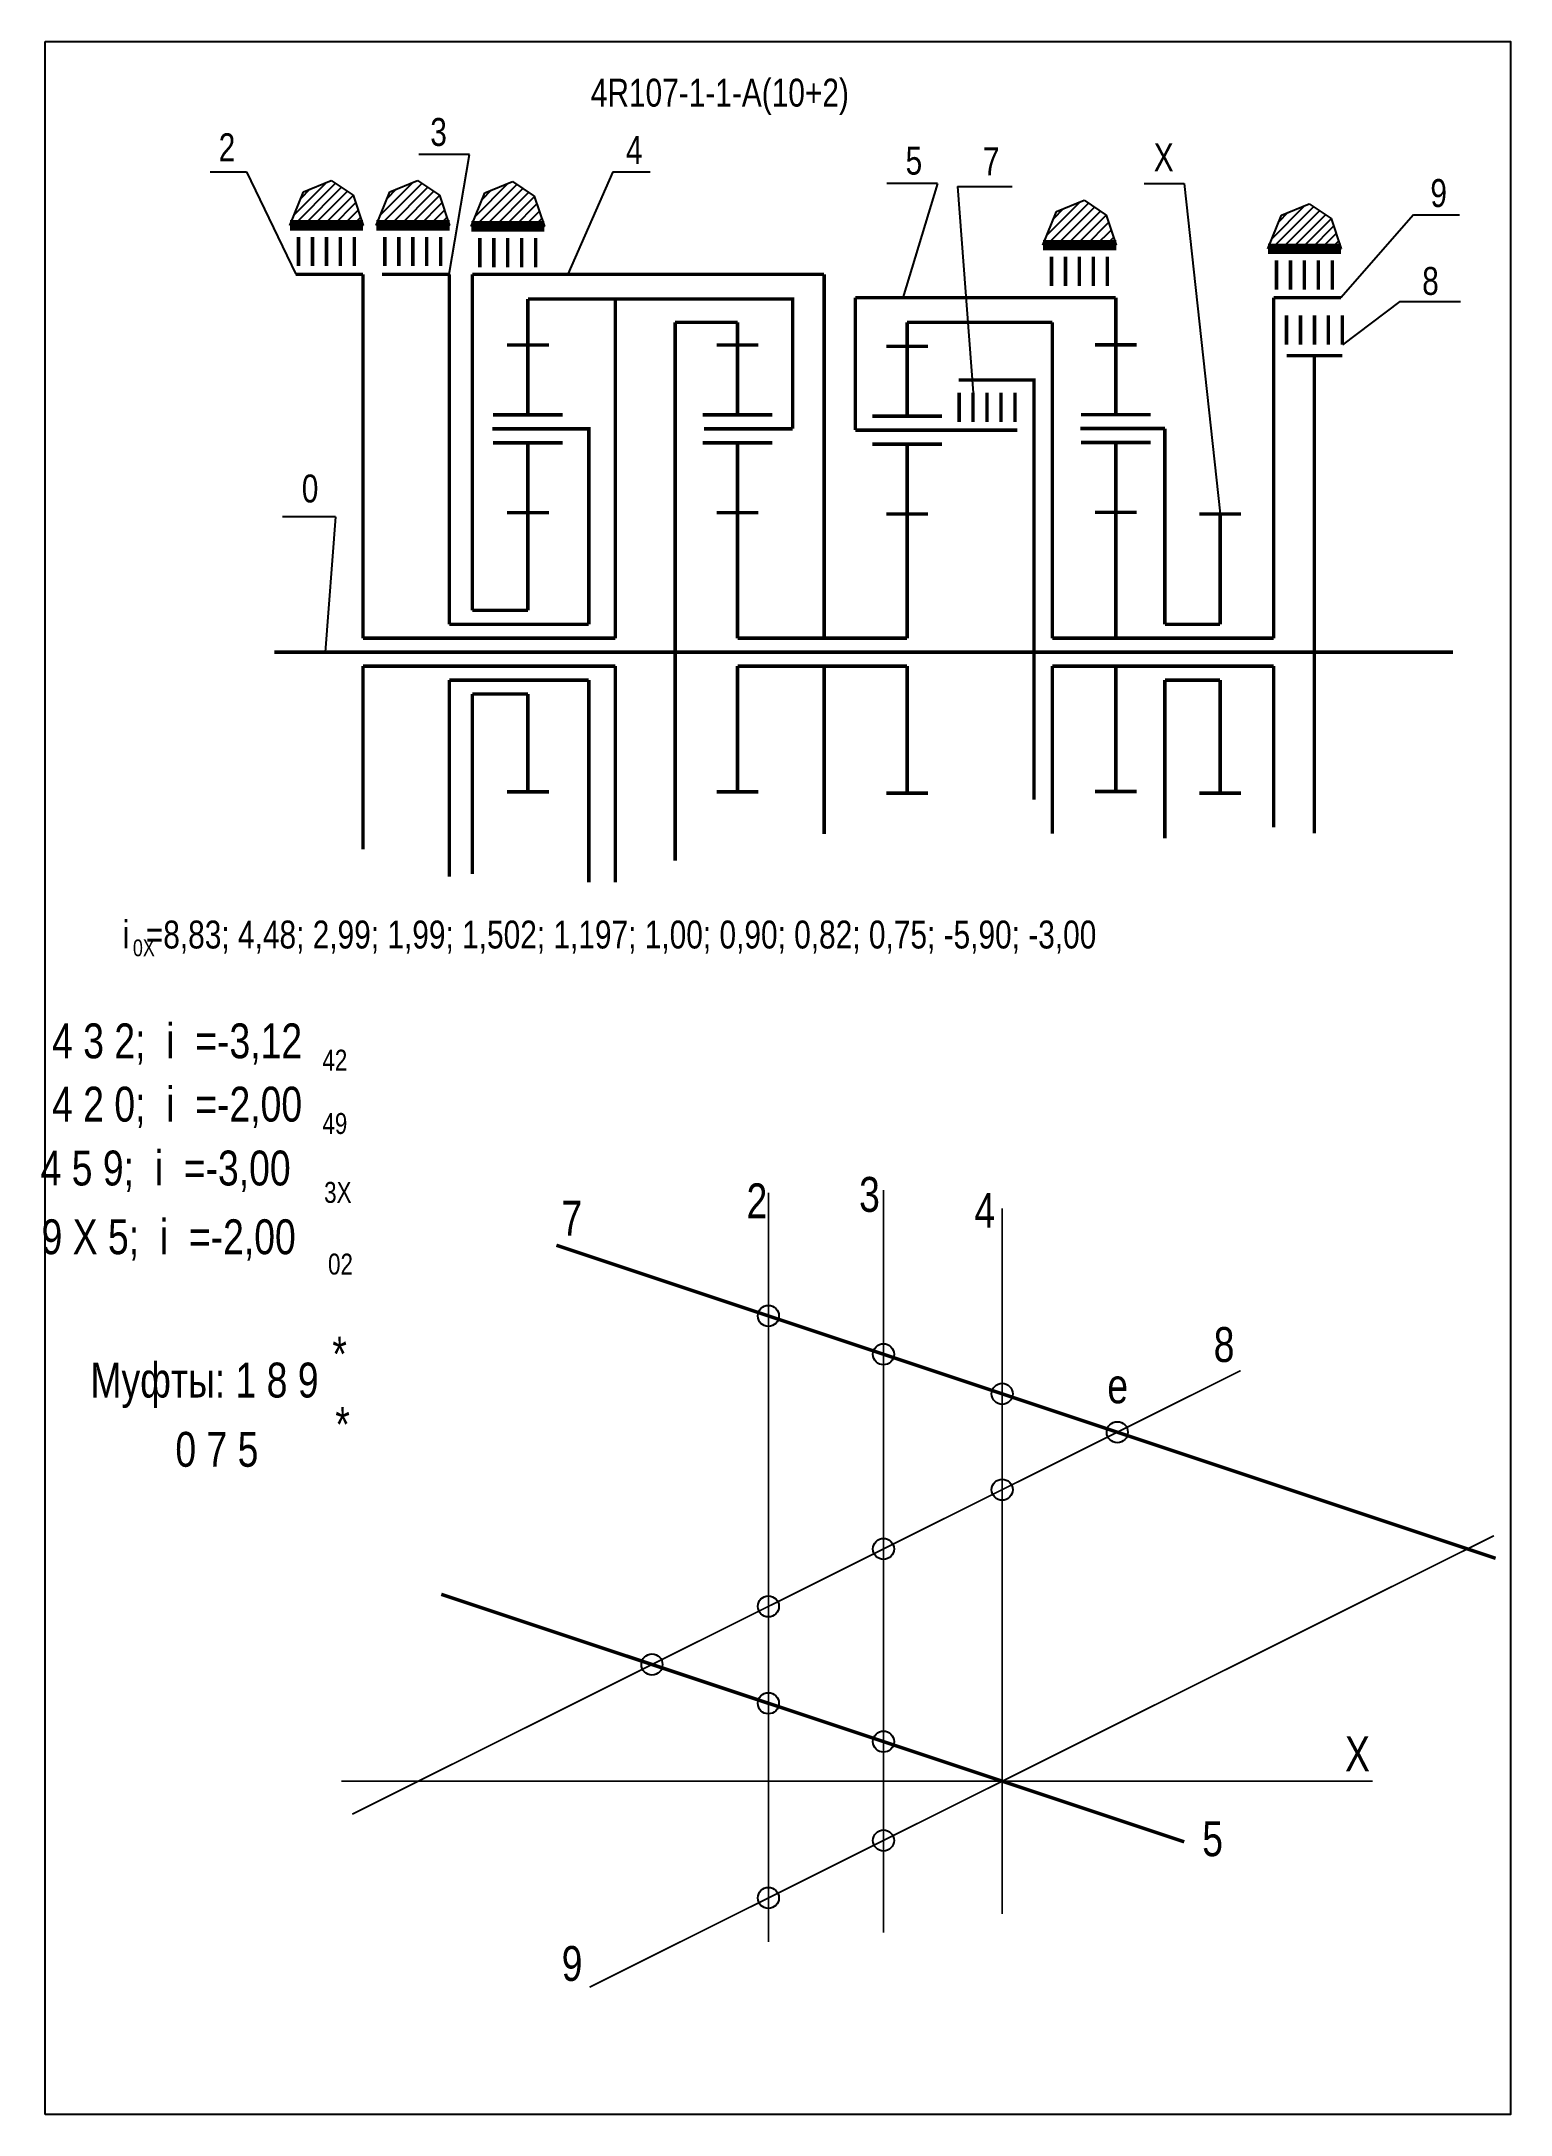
# Model space of a CAD drawing. Extents: x -353 to -142, y 153 to 450.
import ezdxf

# ---------------------------------------------------------------- set-up
doc = ezdxf.new("R2010")
doc.units = 0
doc.header["$LTSCALE"] = 15
doc.layers.get('DEFPOINTS').update_dxf_attribs({"linetype": 'CONTINUOUS'})
doc.layers.add('DIM', color=92, linetype='CONTINUOUS')
doc.layers.add('MAIN', color=5, linetype='CONTINUOUS')
doc.styles.add('AMK', font='amk.shx', dxfattribs={"width": 0.8})

msp = doc.modelspace()

# ---------------------------------------------------------------- hatches: boundary and pattern name
at = {"layer": 'DIM'}
h = msp.add_hatch(dxfattribs=at)
h.set_pattern_fill('_USER', color=0, angle=45, style=0, pattern_type=0)
h.set_pattern_definition([(45, (-65.1033, -2.1752), (-0.7071068, 0.7071068), [])])
h.paths.add_polyline_path([(-315.4, 428.34), (-317.34, 423.52), (-306.85, 423.52), (-308.3, 427.85), (-311.41, 429.96)])
h = msp.add_hatch(dxfattribs=at)
h.set_pattern_fill('_USER', color=0, angle=45, style=0, pattern_type=0)
h.set_pattern_definition([(45, (-52.7283, -2.1752), (-0.7071068, 0.7071068), [])])
h.paths.add_polyline_path([(-303.02, 428.34), (-304.97, 423.52), (-294.47, 423.52), (-295.92, 427.85), (-299.04, 429.96)])
h = msp.add_hatch(dxfattribs=at)
h.set_pattern_fill('_USER', color=0, angle=45, style=0, pattern_type=0)
h.set_pattern_definition([(45, (-39.1246, -2.3225), (-0.7071068, 0.7071068), [])])
h.paths.add_polyline_path([(-289.42, 428.2), (-291.36, 423.38), (-280.87, 423.38), (-282.32, 427.7), (-285.43, 429.81)])
h = msp.add_hatch(dxfattribs=at)
h.set_pattern_fill('_USER', color=0, angle=45, style=0, pattern_type=0)
h.set_pattern_definition([(45, (42.8005, -5.0199), (-0.7071068, 0.7071068), [])])
h.paths.add_polyline_path([(-207.5, 425.5), (-209.44, 420.68), (-198.94, 420.68), (-200.39, 425), (-203.51, 427.12)])
h = msp.add_hatch(dxfattribs=at)
h.set_pattern_fill('_USER', color=0, angle=45, style=0, pattern_type=0)
h.set_pattern_definition([(45, (75.0384, -5.5284), (-0.7071068, 0.7071068), [])])
h.paths.add_polyline_path([(-175.26, 424.99), (-177.2, 420.17), (-166.71, 420.17), (-168.15, 424.49), (-171.27, 426.61)])

# ---------------------------------------------------------------- linework, layer by layer
at = {"layer": 'DEFPOINTS', "const_width": 0.25}
for points in [[(-232.28, 178.93), (-232.28, 285.31)], [(-248.78, 177.58), (-248.78, 284.93)], [(-215.28, 181.62), (-215.28, 282.68)], [(-308.4, 195.9), (-181.1, 259.45)], [(-309.99, 200.62), (-162.18, 200.62)]]:
    msp.add_lwpolyline(points, dxfattribs=at)
at = {"layer": 'DEFPOINTS', "color": 0, "const_width": 0.25}
msp.add_lwpolyline([(-274.4, 171.11), (-144.83, 235.79)], dxfattribs=at)
at = {"layer": 'DEFPOINTS'}
for centre in [(-248.78, 267.28), (-232.28, 261.78), (-215.28, 256.12), (-198.78, 250.62), (-215.28, 242.38), (-232.28, 233.9), (-248.78, 225.66), (-265.46, 217.34), (-248.78, 211.78), (-232.28, 206.29), (-232.28, 192.13), (-248.78, 183.9)]:
    msp.add_circle(centre, 1.51, dxfattribs=at)
at = {"layer": 'DIM', "color": 0}
for p, q in [((-291.62, 433.65), (-298.88, 433.65)), ((-294.51, 416.51), (-291.62, 433.65)), ((-328.76, 431.17), (-323.57, 431.17)), ((-323.57, 431.17), (-316.51, 416.51)), ((-271.08, 431.21), (-277.54, 416.51)), ((-271.08, 431.21), (-265.74, 431.21)), ((-317.34, 423.52), (-315.4, 428.34)), ((-315.4, 428.34), (-311.41, 429.96)), ((-311.41, 429.96), (-308.3, 427.85)), ((-308.3, 427.85), (-306.85, 423.52)), ((-304.97, 423.52), (-303.02, 428.34)), ((-303.02, 428.34), (-299.04, 429.96)), ((-299.04, 429.96), (-295.92, 427.85)), ((-295.92, 427.85), (-294.47, 423.52)), ((-291.36, 423.38), (-289.42, 428.2)), ((-289.42, 428.2), (-285.43, 429.81)), ((-285.43, 429.81), (-282.32, 427.7)), ((-282.32, 427.7), (-280.87, 423.38)), ((-224.55, 429.51), (-231.81, 429.51)), ((-224.55, 429.51), (-229.51, 413.16)), ((-221.66, 429.11), (-213.83, 429.11)), ((-221.66, 429.11), (-219.45, 399.55)), ((-194.94, 429.54), (-189.22, 429.54)), ((-189.22, 429.54), (-184.05, 382.18)), ((-209.44, 420.68), (-207.5, 425.5)), ((-207.5, 425.5), (-203.51, 427.12)), ((-203.51, 427.12), (-200.39, 425)), ((-200.39, 425), (-198.94, 420.68)), ((-177.2, 420.17), (-175.26, 424.99)), ((-175.26, 424.99), (-171.27, 426.61)), ((-171.27, 426.61), (-168.15, 424.49)), ((-156.32, 425.02), (-166.74, 413.16)), ((-156.32, 425.02), (-149.76, 425.02)), ((-168.15, 424.49), (-166.71, 420.17)), ((-306.88, 416.51), (-316.51, 416.51)), ((-294.51, 416.51), (-304.14, 416.51)), ((-166.74, 413.16), (-176.37, 413.16)), ((-158.28, 412.6), (-166.53, 406.42)), ((-158.28, 412.6), (-149.58, 412.6)), ((-310.82, 381.75), (-318.42, 381.75)), ((-310.82, 381.75), (-312.31, 362.37)), ((-228.9, 358.37), (-228.9, 358.37)), ((-184.05, 358.37), (-184.05, 358.37))]:
    msp.add_line(p, q, dxfattribs=at)
at = {"layer": 'DIM', "color": 0, "const_width": 0.5}
for points in [[(-306.88, 416.51), (-316.51, 416.51)], [(-306.88, 416.51), (-306.88, 364.37)], [(-294.51, 416.51), (-304.14, 416.51)], [(-294.51, 416.51), (-294.51, 366.37)], [(-240.79, 416.51), (-291.2, 416.51)], [(-291.2, 368.37), (-291.2, 416.51)], [(-240.79, 416.51), (-240.79, 364.37)], [(-283.24, 412.98), (-270.72, 412.98)], [(-270.72, 412.98), (-270.72, 364.37)], [(-270.72, 412.98), (-245.31, 412.98), (-245.31, 394.37)], [(-236.32, 413.16), (-199, 413.16)], [(-236.32, 394.18), (-236.32, 413.16)], [(-176.37, 364.37), (-176.37, 413.16)], [(-166.74, 413.16), (-176.37, 413.16)], [(-253.2, 409.62), (-262.14, 409.62)], [(-262.14, 409.62), (-262.14, 332.5)], [(-228.9, 409.62), (-208.08, 409.62)], [(-208.08, 409.62), (-208.08, 364.37)], [(-174.53, 404.84), (-166.54, 404.84)], [(-170.54, 404.84), (-170.54, 336.4)], [(-221.5, 401.37), (-210.71, 401.37), (-210.71, 341.25)], [(-288.03, 394.37), (-288.34, 394.37)], [(-278.29, 394.37), (-274.52, 394.37), (-274.52, 366.37)], [(-213.1, 394.18), (-221.91, 394.18)], [(-191.96, 394.41), (-191.96, 366.37)], [(-291.2, 368.37), (-283.24, 368.37)], [(-294.51, 366.37), (-274.52, 366.37)], [(-191.96, 366.37), (-184.05, 366.37)], [(-319.59, 362.37), (-150.69, 362.37)], [(-306.88, 364.37), (-270.72, 364.37)], [(-253.2, 364.37), (-240.79, 364.37)], [(-240.79, 364.37), (-228.9, 364.37)], [(-208.08, 364.37), (-176.37, 364.37)], [(-306.88, 360.37), (-270.72, 360.37)], [(-306.88, 360.37), (-306.88, 334.15)], [(-270.72, 360.37), (-270.72, 329.41)], [(-253.2, 360.37), (-240.79, 360.37)], [(-240.79, 360.37), (-228.9, 360.37)], [(-240.79, 360.37), (-240.79, 336.34)], [(-208.08, 360.37), (-176.37, 360.37)], [(-208.08, 360.37), (-208.08, 336.39)], [(-176.37, 360.37), (-176.37, 337.26)], [(-294.51, 358.37), (-274.52, 358.37)], [(-294.51, 358.37), (-294.51, 330.19)], [(-291.2, 330.6), (-291.2, 356.37)], [(-291.2, 356.37), (-283.24, 356.37)], [(-274.52, 358.37), (-274.52, 329.41)], [(-191.96, 358.37), (-184.05, 358.37)], [(-191.96, 358.37), (-191.96, 335.69)], [(-279.15, 277.4), (-144.57, 232.56)], [(-295.65, 227.4), (-189.19, 191.93)]]:
    msp.add_lwpolyline(points, dxfattribs=at)
at = {"layer": 'MAIN'}
for points in [[(-352.43, 152.87), (-352.43, 449.87)], [(-352.43, 449.87), (-142.43, 449.87), (-142.43, 152.87), (-352.43, 152.87)]]:
    msp.add_lwpolyline(points, dxfattribs=at)
at = {"layer": 'MAIN', "color": 0}
for points, const_width in [([(-317.34, 423.52), (-306.85, 423.52)], 1.5), ([(-308.11, 421.87), (-308.11, 417.68)], 0.5), ([(-304.97, 423.52), (-294.47, 423.52)], 1.5), ([(-295.74, 421.87), (-295.74, 417.68)], 0.5), ([(-291.36, 423.38), (-280.87, 423.38)], 1.5), ([(-282.13, 421.73), (-282.13, 417.53)], 0.5), ([(-209.44, 420.68), (-198.94, 420.68)], 1.5), ([(-200.21, 419.03), (-200.21, 414.83)], 0.5), ([(-177.2, 420.17), (-166.71, 420.17)], 1.5), ([(-167.97, 418.52), (-167.97, 414.32)], 0.5), ([(-283.24, 406.37), (-283.24, 412.98)], 0.5), ([(-199, 396.41), (-199, 413.16)], 0.5), ([(-253.2, 406.37), (-253.2, 409.62)], 0.5), ([(-228.9, 406.18), (-228.9, 409.62)], 0.5), ([(-166.53, 410.61), (-166.53, 406.42)], 0.5), ([(-283.24, 406.37), (-286.24, 406.37)], 0.5), ([(-283.24, 396.37), (-283.24, 406.37)], 0.5), ([(-283.24, 406.37), (-280.24, 406.37)], 0.5), ([(-253.2, 406.37), (-256.2, 406.37)], 0.5), ([(-253.2, 396.37), (-253.2, 406.37)], 0.5), ([(-253.2, 406.37), (-250.2, 406.37)], 0.5), ([(-228.9, 406.18), (-231.9, 406.18)], 0.5), ([(-228.9, 396.18), (-228.9, 406.18)], 0.5), ([(-228.9, 406.18), (-225.9, 406.18)], 0.5), ([(-199, 406.41), (-202, 406.41)], 0.5), ([(-199, 406.41), (-196, 406.41)], 0.5), ([(-213.45, 399.55), (-213.45, 395.35)], 0.5), ([(-283.24, 392.37), (-288.24, 392.37)], 0.5), ([(-278.29, 394.37), (-288.03, 394.37)], 0.5), ([(-283.24, 382.37), (-283.24, 392.37), (-278.24, 392.37)], 0.5), ([(-253.2, 392.37), (-258.2, 392.37)], 0.5), ([(-245.31, 394.37), (-258.01, 394.37)], 0.5), ([(-253.2, 382.37), (-253.2, 392.37), (-248.2, 392.37)], 0.5), ([(-221.91, 394.18), (-236.32, 394.18)], 0.5), ([(-228.9, 392.18), (-233.9, 392.18)], 0.5), ([(-228.9, 382.18), (-228.9, 392.18), (-223.9, 392.18)], 0.5), ([(-191.96, 394.41), (-204.08, 394.41)], 0.5), ([(-199, 392.41), (-204, 392.41)], 0.5), ([(-199, 382.41), (-199, 392.41), (-194, 392.41)], 0.5), ([(-283.24, 382.37), (-286.24, 382.37)], 0.5), ([(-283.24, 368.37), (-283.24, 382.37)], 0.5), ([(-283.24, 382.37), (-280.24, 382.37)], 0.5), ([(-253.2, 382.37), (-256.2, 382.37)], 0.5), ([(-253.2, 364.37), (-253.2, 382.37)], 0.5), ([(-253.2, 382.37), (-250.2, 382.37)], 0.5), ([(-228.9, 382.18), (-231.9, 382.18)], 0.5), ([(-228.9, 364.37), (-228.9, 382.18)], 0.5), ([(-228.9, 382.18), (-225.9, 382.18)], 0.5), ([(-199, 382.41), (-202, 382.41)], 0.5), ([(-199, 364.37), (-199, 382.41)], 0.5), ([(-199, 382.41), (-196, 382.41)], 0.5), ([(-184.05, 382.18), (-187.05, 382.18)], 0.5), ([(-184.05, 366.37), (-184.05, 382.18)], 0.5), ([(-184.05, 382.18), (-181.05, 382.18)], 0.5), ([(-253.2, 360.37), (-253.2, 342.37)], 0.5), ([(-228.9, 360.37), (-228.9, 342.18)], 0.5), ([(-199, 360.37), (-199, 342.41)], 0.5), ([(-283.24, 356.37), (-283.24, 342.37)], 0.5), ([(-184.05, 358.37), (-184.05, 342.18)], 0.5), ([(-283.24, 342.37), (-286.24, 342.37)], 0.5), ([(-283.24, 342.37), (-280.24, 342.37)], 0.5), ([(-253.2, 342.37), (-256.2, 342.37)], 0.5), ([(-253.2, 342.37), (-250.2, 342.37)], 0.5), ([(-228.9, 342.18), (-231.9, 342.18)], 0.5), ([(-228.9, 342.18), (-225.9, 342.18)], 0.5), ([(-199, 342.41), (-202, 342.41)], 0.5), ([(-199, 342.41), (-196, 342.41)], 0.5), ([(-184.05, 342.18), (-187.05, 342.18)], 0.5), ([(-184.05, 342.18), (-181.05, 342.18)], 0.5)]:
    msp.add_lwpolyline(points, dxfattribs=dict(at, const_width=const_width))
for points in [[(-316.11, 421.87, 0.5, 0.5, 0), (-316.11, 417.68, 0.5, 0.5, 0)], [(-314.11, 421.87, 0.5, 0.5, 0), (-314.11, 417.68, 0.5, 0.5, 0)], [(-312.11, 421.87, 0.5, 0.5, 0), (-312.11, 417.68, 0.5, 0.5, 0)], [(-310.11, 421.87, 0.5, 0.5, 0), (-310.11, 417.68, 0.5, 0.5, 0)], [(-303.74, 421.87, 0.5, 0.5, 0), (-303.74, 417.68, 0.5, 0.5, 0)], [(-301.74, 421.87, 0.5, 0.5, 0), (-301.74, 417.68, 0.5, 0.5, 0)], [(-299.74, 421.87, 0.5, 0.5, 0), (-299.74, 417.68, 0.5, 0.5, 0)], [(-297.74, 421.87, 0.5, 0.5, 0), (-297.74, 417.68, 0.5, 0.5, 0)], [(-290.13, 421.73, 0.5, 0.5, 0), (-290.13, 417.53, 0.5, 0.5, 0)], [(-288.13, 421.73, 0.5, 0.5, 0), (-288.13, 417.53, 0.5, 0.5, 0)], [(-286.13, 421.73, 0.5, 0.5, 0), (-286.13, 417.53, 0.5, 0.5, 0)], [(-284.13, 421.73, 0.5, 0.5, 0), (-284.13, 417.53, 0.5, 0.5, 0)], [(-208.21, 419.03, 0.5, 0.5, 0), (-208.21, 414.83, 0.5, 0.5, 0)], [(-206.21, 419.03, 0.5, 0.5, 0), (-206.21, 414.83, 0.5, 0.5, 0)], [(-204.21, 419.03, 0.5, 0.5, 0), (-204.21, 414.83, 0.5, 0.5, 0)], [(-202.21, 419.03, 0.5, 0.5, 0), (-202.21, 414.83, 0.5, 0.5, 0)], [(-175.97, 418.52, 0.5, 0.5, 0), (-175.97, 414.32, 0.5, 0.5, 0)], [(-173.97, 418.52, 0.5, 0.5, 0), (-173.97, 414.32, 0.5, 0.5, 0)], [(-171.97, 418.52, 0.5, 0.5, 0), (-171.97, 414.32, 0.5, 0.5, 0)], [(-169.97, 418.52, 0.5, 0.5, 0), (-169.97, 414.32, 0.5, 0.5, 0)], [(-174.53, 410.61, 0.5, 0.5, 0), (-174.53, 406.42, 0.5, 0.5, 0)], [(-172.53, 410.61, 0.5, 0.5, 0), (-172.53, 406.42, 0.5, 0.5, 0)], [(-170.53, 410.61, 0.5, 0.5, 0), (-170.53, 406.42, 0.5, 0.5, 0)], [(-168.53, 410.61, 0.5, 0.5, 0), (-168.53, 406.42, 0.5, 0.5, 0)], [(-221.45, 399.55, 0.5, 0.5, 0), (-221.45, 395.35, 0.5, 0.5, 0)], [(-219.45, 399.55, 0.5, 0.5, 0), (-219.45, 395.35, 0.5, 0.5, 0)], [(-217.45, 399.55, 0.5, 0.5, 0), (-217.45, 395.35, 0.5, 0.5, 0)], [(-215.45, 399.55, 0.5, 0.5, 0), (-215.45, 395.35, 0.5, 0.5, 0)], [(-278.24, 396.37, 0.5, 0.5, 0), (-288.24, 396.37, 0.5, 0.5, 0)], [(-248.2, 396.37, 0.5, 0.5, 0), (-258.2, 396.37, 0.5, 0.5, 0)], [(-223.9, 396.18, 0.5, 0.5, 0), (-233.9, 396.18, 0.5, 0.5, 0)], [(-194, 396.41, 0.5, 0.5, 0), (-204, 396.41, 0.5, 0.5, 0)]]:
    msp.add_lwpolyline(points, format="xyseb", dxfattribs=at)

# ---------------------------------------------------------------- texts
at = {"layer": 'DIM', "color": 0, "style": 'AMK', "width": 0.8}
for s, height, p in [('4R107-1-1-A(10+2)', 4, (-274.23, 440.53)), ('2', 4, (-327.55, 432.71)), ('3', 4, (-297.23, 434.9)), ('4', 4, (-269.21, 432.32)), ('5', 4, (-229.12, 430.79)), ('7', 4, (-218.05, 430.69)), ('X', 4, (-193.56, 431.26)), ('9', 4, (-153.92, 426.15)), ('8', 4, (-155.09, 413.56)), ('0', 4, (-315.64, 383.82)), ('i  =8,83; 4,48; 2,99; 1,99; 1,502; 1,197; 1,00; 0,90; 0,82; 0,75; -5,90; -3,00', 4, (-341.32, 319.92)), ('0X', 2.4, (-339.84, 318.81)), ('    4 3 2;  i  =-3,12', 5, (-357.37, 304.19)), ('42', 3, (-312.69, 302.42)), ('    4 2 0;  i  =-2,00', 5, (-357.37, 295.12)), ('49', 3, (-312.69, 293.35)), ('     4 5 9;  i  =-3,00', 5, (-360.5, 285.97)), ('3X', 3, (-312.44, 283.48)), ('2', 5, (-251.91, 281.27)), ('3', 5, (-235.78, 282.19)), ('7', 5, (-278.45, 278.77)), ('4', 5, (-219.26, 279.91)), ('     9 X 5;  i  =-2,00', 5, (-360.36, 276.12)), ('02', 3, (-311.88, 273.21)), ('8', 5, (-184.97, 260.68)), ('*', 5, (-311.27, 259.32)), ('Муфты: 1 8 9', 5, (-345.93, 255.59)), ('e', 5, (-200.21, 254.76)), ('*', 5, (-310.84, 249.24)), ('       0 7 5', 5, (-344.16, 245.67)), ('X', 5, (-166.15, 202.03)), ('5', 5, (-186.61, 189.88)), ('9', 5, (-278.4, 172.01))]:
    msp.add_text(s, height=height, dxfattribs=at).set_placement(p)

doc.saveas('drawing.dxf')
